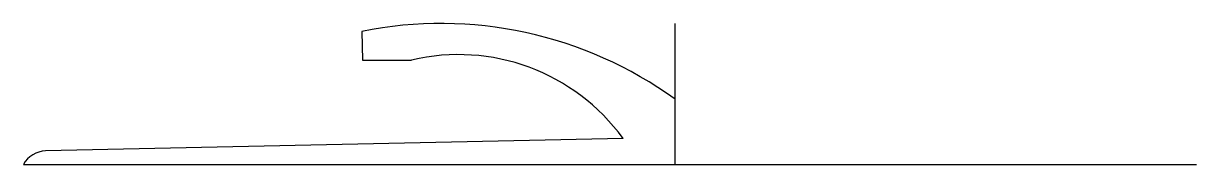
# Model space of a CAD drawing. Extents: x -25 to 20, y 0 to 5.4.
import ezdxf

# ---------------------------------------------------------------- set-up
doc = ezdxf.new("R2010")
doc.units = 0
doc.layers.get('0').update_dxf_attribs({"linetype": 'CONTINUOUS'})

msp = doc.modelspace()

# ---------------------------------------------------------------- linework, layer by layer
at = {"linetype": 'CONTINUOUS'}
for p, q in [((0, 0), (0, 5.4)), ((-12.02, 5.1), (-12, 4)), ((-12, 4), (-10.11, 4)), ((0, 0), (0, 2.5)), ((-2, 1), (-24.15, 0.52)), ((-25, 0), (20, 0)), ((-25, 0), (0, 0))]:
    msp.add_line(p, q, dxfattribs=at)
for centre, radius, start, end in [((-8.995, -10), 15.4, 54.2611, 101.3281), ((-8.316, -3.611), 7.82, 36.1349, 103.2649), ((-24.123, -0.48), 1, 91.5744, 151.3393)]:
    msp.add_arc(centre, radius, start, end, dxfattribs=at)

doc.saveas('drawing.dxf')
